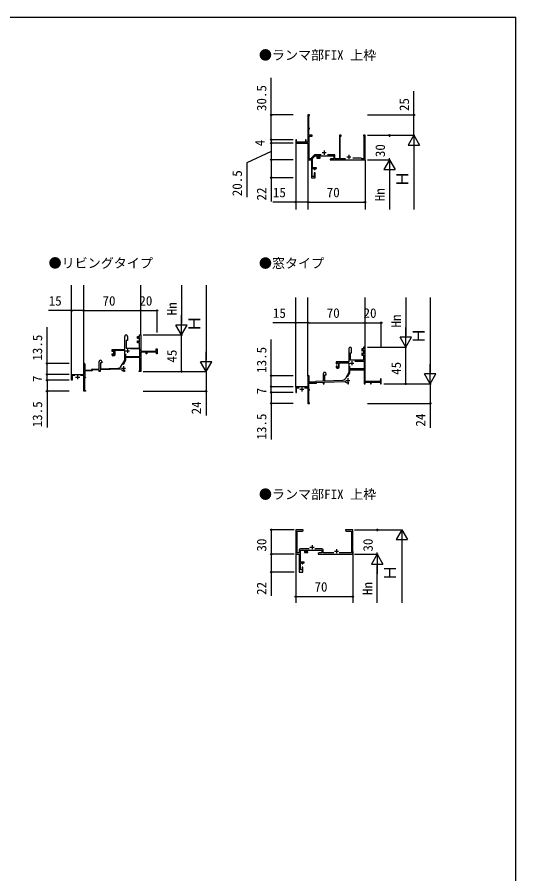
# Model space of a CAD drawing. Units: millimetres, scale not verified. Extents: x -700 to 700, y -1044 to 1038.
# Drawn here: x 88 to 700, y -55 to 996 of the extents above; entities that cross this region are included whole.
import ezdxf
from ezdxf.enums import TextEntityAlignment as Align

# ---------------------------------------------------------------- set-up
doc = ezdxf.new("R2010")
doc.units = ezdxf.units.MM
doc.header["$LTSCALE"] = 6
for name, color, linetype in [('0-1_USER1', 3, 'Continuous'), ('0-2_YKK_11', 7, 'Continuous'), ('0-3_YKK_12', 2, 'Continuous'), ('0-4_YKK_D', 6, 'Continuous'), ('0-5_YKK_ZWAK', 7, 'Continuous')]:
    doc.layers.add(name, color=color, linetype=linetype)
doc.styles.add('ＭＳ ゴシック', font='')
doc.styles.get('ＭＳ ゴシック').set_extended_font_data('MS Gothic')

msp = doc.modelspace()

# ---------------------------------------------------------------- linework, layer by layer
at = {"layer": '0-2_YKK_11'}
for p, q in [((465, 832.4), (465, 827.4)), ((462.5, 829.9), (467.5, 829.9)), ((477.1, 827.4), (468.775, 827.4)), ((492.5, 824.9), (497.5, 824.9)), ((495, 827.4), (495, 822.4)), ((223.8, 589.1), (223.8, 584.1)), ((207.2, 580.6), (205.7, 580.6)), ((221.3, 586.6), (226.3, 586.6)), ((218.8, 568), (218.8, 563)), ((496.3, 571.6), (501.3, 571.6)), ((498.8, 574.1), (498.8, 569.1)), ((216.3, 565.5), (221.3, 565.5)), ((480.7, 565.6), (482.2, 565.6)), ((160, 554.5), (165, 554.5)), ((162.5, 557), (162.5, 552)), ((491.3, 550.5), (496.3, 550.5)), ((493.8, 553), (493.8, 548)), ((435, 539.5), (440, 539.5)), ((437.5, 542), (437.5, 537)), ((450, 348.4), (450, 343.4)), ((446.65, 343.83), (435.8, 343.83)), ((447.5, 345.9), (452.5, 345.9)), ((461.93, 343.83), (453.35, 343.83)), ((477.5, 340.9), (482.5, 340.9)), ((480, 343.4), (480, 338.4))]:
    msp.add_line(p, q, dxfattribs=at)
for points in [[(461.225, 827.4), (453.162, 827.4), (449.2, 823.438), (449.2, 822.5), (446.3, 822.5), (446.3, 850.3), (450, 850.3), (450, 851.2), (446.2, 851.2), (446.2, 859.2), (447, 859.2), (447, 859.9), (446.2, 859.9), (446.2, 875.5), (447, 875.5), (447, 876.2), (445, 876.2), (445, 842.9), (443, 842.9), (443, 845.7), (442, 845.7), (442, 842.7), (431, 842.7), (431, 845.7), (430, 845.7), (430, 841.7), (445, 841.7), (445, 821.2), (449.2, 821.2), (449.2, 799.2), (453.8, 799.2), (453.8, 805.2), (452.8, 805.2), (452.8, 800.7), (450.2, 800.7), (450.2, 810.4), (452.8, 810.4), (452.8, 809.2), (453.8, 809.2), (453.8, 810.4)], [(453.8, 810.4), (455.3, 810.4), (455.3, 811.4), (450.5, 811.4), (450.5, 822.9), (453.8, 826.2), (455.7, 826.2), (455.7, 823.2), (459.9, 823.2), (459.9, 824.2), (456.7, 824.2), (456.7, 826.2), (476.9, 826.2), (476.9, 822.2), (474.594, 822.2), (474.4, 822.35), (474.206, 822.5), (473.266, 822.5), (472.4, 822), (472.4, 821.2), (515, 821.2), (515, 851.2), (513, 851.2), (513, 850.3), (513.7, 850.3), (513.7, 822.4), (510.9, 822.4), (510, 823.3), (500.124, 823.3)], [(491.225, 822.4), (484.7, 822.4), (484.7, 850.3), (485.8, 850.3), (485.8, 851.2), (483.8, 851.2), (483.8, 822.4), (478.1, 822.4), (478.1, 826.4)], [(204.7, 581.6), (204.7, 582.9), (205.5, 582.9), (205.5, 581.8), (207, 581.8), (207, 587), (205.5, 587), (205.5, 585.9), (204.7, 585.9), (204.7, 588.2), (220.2, 588.2), (220.2, 604.5)], [(223.6, 604.5), (223.6, 599.2), (222, 599.2), (222, 590.2), (238.3, 590.2), (238.3, 596.6), (236.1, 596.6), (236.1, 598.9), (236.9, 598.9), (236.9, 597.8), (238.3, 597.8), (238.3, 603), (236.9, 603), (236.9, 601.9), (236.1, 601.9), (236.1, 604.2), (238.3, 604.2), (238.3, 606.2), (240, 606.2), (240, 586.2), (258, 586.2), (259, 587.2), (259, 589.2), (260, 589.2), (260, 583.2), (259.1, 583.2), (259.1, 585.1), (247.5, 585.1), (247.5, 583.2), (246.7, 583.2), (246.7, 585.1), (240, 585.1), (240, 561.2), (238, 561.2), (238, 562.1), (238.8, 562.1), (238.8, 578.6), (221.4, 578.6), (221.4, 574.878), (218.435, 569.743)], [(221.2, 582.979), (221.2, 579.6), (238.8, 579.6), (238.8, 589.2), (227.421, 589.2)], [(495.2, 589.5), (495.2, 573.2), (479.7, 573.2), (479.7, 570.9), (480.5, 570.9), (480.5, 572), (482, 572), (482, 566.8), (480.5, 566.8), (480.5, 567.9), (479.7, 567.9), (479.7, 566.6)], [(493.435, 554.743), (496.4, 559.878), (496.4, 563.6), (513.8, 563.6), (513.8, 546.2), (515, 546.2), (515, 548.1), (521.7, 548.1), (521.7, 546.2), (522.5, 546.2), (522.5, 548.1), (534.1, 548.1), (534.1, 546.2), (535, 546.2), (535, 552.2), (534, 552.2), (534, 550.2), (533, 549.2), (515, 549.2), (515, 591.2), (513.3, 591.2), (513.3, 589.2), (511.1, 589.2), (511.1, 586.9), (511.9, 586.9), (511.9, 588), (513.3, 588), (513.3, 582.8), (511.9, 582.8), (511.9, 583.9), (511.1, 583.9), (511.1, 581.6), (513.3, 581.6), (513.3, 575.2), (497, 575.2), (497, 584.2), (498.6, 584.2), (498.6, 589.5)], [(215.946, 567.832), (220.2, 575.2), (220.2, 587), (208.2, 587), (208.2, 581.6)], [(159.118, 556.5), (156, 556.5), (156, 550.7), (155, 550.7), (155, 557.7), (170, 557.7), (170, 570.5)], [(171.4, 570.5), (171.4, 563.2), (179.027, 563.2), (179.321, 563.439)], [(180.265, 564.234), (188.8, 564.532), (188.8, 573.5)], [(192.2, 573.5), (192.2, 572.2), (190.5, 572.2), (190.5, 564.591), (211.79, 565.335)], [(483.2, 566.6), (483.2, 572), (495.2, 572), (495.2, 560.2), (490.946, 552.832)], [(502.421, 574.2), (513.8, 574.2), (513.8, 564.6), (496.2, 564.6), (496.2, 567.979)], [(215.103, 564.25), (190, 563.373), (190, 561.2), (188.8, 561.2), (188.8, 563.331), (180.5, 563.041), (180.5, 562), (171.2, 562), (171.2, 554.2), (172, 554.2), (172, 553.5), (171, 553.5), (171, 537.9), (172, 537.9), (172, 537.2), (170, 537.2), (170, 556.5), (165.882, 556.5)], [(219.9, 563.306), (219.9, 561.2), (219.1, 561.2), (219.1, 562), (218.8, 562.3)], [(463.8, 558.5), (463.8, 549.532), (455.265, 549.234)], [(486.79, 550.335), (465.5, 549.591), (465.5, 557.2), (467.2, 557.2), (467.2, 558.5)], [(445, 555.5), (445, 542.7), (430, 542.7), (430, 535.7), (431, 535.7), (431, 541.5), (434.118, 541.5)], [(440.882, 541.5), (445, 541.5), (445, 522.2), (447, 522.2), (447, 522.9), (446, 522.9), (446, 538.5), (447, 538.5), (447, 539.2), (446.2, 539.2), (446.2, 547), (455.5, 547), (455.5, 548.041), (463.8, 548.331), (463.8, 546.2), (465, 546.2), (465, 548.373), (490.103, 549.25)], [(454.321, 548.439), (454.027, 548.2), (446.4, 548.2), (446.4, 555.5)], [(493.8, 547.3), (494.1, 547), (494.1, 546.2), (494.9, 546.2), (494.9, 548.306)], [(434.2, 342.23), (434.2, 338.83), (431.63, 338.83), (431.63, 365.57), (437.909, 365.57), (439, 366.2), (439, 367.2), (430, 367.2), (430, 337.2), (434.2, 337.2), (434.2, 315.2), (438.8, 315.2), (438.8, 321.2), (437.8, 321.2), (437.8, 317.9), (435.83, 317.9), (435.83, 326.4), (437.8, 326.4), (437.8, 325.2), (438.8, 325.2), (438.8, 326.4), (440.3, 326.4), (440.3, 327.4), (435.83, 327.4), (435.83, 342.2), (440.7, 342.2), (440.7, 339.2), (444.9, 339.2), (444.9, 340.2), (441.7, 340.2), (441.7, 342.2), (461.9, 342.2), (461.9, 338.83), (458.838, 338.83), (457.4, 338), (457.4, 337.2), (500, 337.2), (500, 367.2), (496.458, 367.2), (496.275, 367.08)], [(496.275, 367.08), (495.725, 367.08), (495.542, 367.2), (495.458, 367.2), (495.275, 367.08), (494.725, 367.08), (494.542, 367.2), (491, 367.2), (491, 366.2), (492.091, 365.57), (498.37, 365.57), (498.37, 338.83), (483.35, 338.83)], [(476.65, 338.83), (463.53, 338.83), (463.53, 342.23)]]:
    msp.add_lwpolyline(points, dxfattribs=at)
for centre, radius, start, end in [((477.1, 826.4), 1, 0.00001, 89.99999), ((221.9, 604.5), 1.7, 359.99999, 180.00001), ((496.9, 589.5), 1.7, 359.99999, 180.00001), ((205.7, 581.6), 1, 180.00001, 269.99999), ((207.2, 581.6), 1, 270.00001, 359.99999), ((170.7, 570.5), 0.7, 359.99999, 180.00001), ((190.5, 573.5), 1.7, 359.99999, 180.00001), ((211.616, 570.332), 5, 271.99999, 330), ((180.3, 563.234), 1, 91.99999, 168.20705), ((215.145, 563.05), 1.2, 33.83176, 91.99998), ((218.8, 565.5), 3.2, 213.83176, 270.00001), ((465.5, 558.5), 1.7, 359.99999, 180.00001), ((480.7, 566.6), 1, 180.00001, 269.99999), ((482.2, 566.6), 1, 270.00001, 359.99999), ((445.7, 555.5), 0.7, 359.99999, 180.00001), ((455.3, 548.234), 1, 91.99999, 168.20705), ((486.616, 555.332), 5, 271.99999, 330), ((490.145, 548.05), 1.2, 33.83176, 91.99998), ((493.8, 550.5), 3.2, 213.83176, 270.00001), ((435.8, 342.23), 1.6, 90.00001, 179.99999), ((461.93, 342.23), 1.6, 0.00001, 89.99999)]:
    msp.add_arc(centre, radius, start, end, dxfattribs=at)
at = {"layer": '0-3_YKK_12'}
for p, q in [((430, 841.5), (430, 760.199)), ((445, 821.2), (445, 760.199)), ((515, 821.2), (515, 760.199)), ((155, 557.2), (155, 667.201)), ((170, 570.5), (170, 667.201)), ((240, 606.2), (240, 667.201)), ((430, 542.2), (430, 652.201)), ((445, 555.5), (445, 652.201)), ((515, 591.2), (515, 652.201)), ((430, 340.574), (430, 277.7)), ((500, 340.574), (500, 277.7))]:
    msp.add_line(p, q, dxfattribs=at)
at = {"layer": '0-4_YKK_D'}
for p, q in [((427, 876.2), (399, 876.2)), ((518, 876.2), (576, 876.2)), ((427, 845.7), (399, 845.7)), ((427, 845.7), (399, 845.7)), ((427, 841.7), (399, 841.7)), ((427, 841.7), (399, 841.7)), ((400, 845.7), (400, 849.1)), ((400, 845.7), (400, 841.7)), ((400, 841.7), (400, 838.3)), ((400, 841.7), (400, 821.2)), ((518, 851.2), (576, 851.2)), ((518, 851.2), (546, 851.2)), ((518, 851.2), (576, 851.2)), ((545, 851.2), (545, 849.336)), ((575, 851.2), (568, 839.076)), ((575, 851.2), (582, 839.076)), ((575, 851.2), (575, 826.951)), ((568, 839.076), (582, 839.076)), ((575, 837.2), (575, 760.199)), ((427, 821.2), (399, 821.2)), ((427, 821.2), (399, 821.2)), ((518, 821.2), (546, 821.2)), ((518, 821.2), (546, 821.2)), ((545, 821.2), (538, 809.076)), ((545, 821.2), (545, 823.064)), ((545, 821.2), (552, 809.076)), ((545, 821.2), (545, 796.951)), ((427, 799.2), (399, 799.2)), ((538, 809.076), (552, 809.076)), ((545, 807.2), (545, 760.199)), ((430, 794.138), (430, 768.2)), ((445, 794.138), (445, 768.2)), ((445, 794.138), (445, 768.2)), ((515, 794.138), (515, 768.2)), ((445, 769.2), (515, 769.2)), ((290, 667.201), (290, 620.2)), ((320, 667.201), (320, 575.2)), ((565, 652.201), (565, 605.2)), ((595, 652.201), (595, 560.2)), ((155, 609.2), (155, 637.2)), ((170, 609.2), (170, 637.2)), ((170, 609.2), (170, 637.2)), ((170, 636.2), (240, 636.2)), ((240, 609.2), (240, 637.2)), ((240, 609.2), (240, 637.2)), ((240, 636.2), (260, 636.2)), ((260, 609.2), (260, 637.2)), ((290, 606.2), (290, 630.449)), ((430, 592.2), (430, 622.2)), ((445, 592.2), (445, 622.2)), ((445, 592.2), (445, 622.2)), ((445, 621.2), (515, 621.2)), ((515, 592.2), (515, 622.2)), ((515, 592.2), (515, 622.2)), ((515, 621.2), (535, 621.2)), ((535, 592.2), (535, 622.2)), ((290, 606.2), (283, 618.324)), ((297, 618.324), (283, 618.324)), ((290, 606.2), (297, 618.324)), ((565, 591.2), (565, 615.449)), ((243, 606.2), (291, 606.2)), ((243, 606.2), (291, 606.2)), ((290, 561.2), (290, 606.2)), ((565, 591.2), (558, 603.324)), ((572, 603.324), (558, 603.324)), ((565, 591.2), (572, 603.324)), ((518, 591.2), (566, 591.2)), ((518, 591.2), (566, 591.2)), ((565, 546.2), (565, 591.2)), ((320, 561.2), (320, 585.449)), ((152, 571.2), (124, 571.2)), ((320, 561.2), (313, 573.324)), ((327, 573.324), (313, 573.324)), ((320, 561.2), (327, 573.324)), ((595, 546.2), (595, 570.449)), ((152, 557.7), (124, 557.7)), ((152, 557.7), (124, 557.7)), ((125, 550.7), (125, 557.7)), ((243, 561.2), (321, 561.2)), ((243, 561.2), (291, 561.2)), ((243, 561.2), (321, 561.2)), ((595, 546.2), (588, 558.324)), ((602, 558.324), (588, 558.324)), ((595, 546.2), (602, 558.324)), ((152, 550.7), (124, 550.7)), ((152, 550.7), (124, 550.7)), ((427, 556.2), (399, 556.2)), ((152, 537.2), (124, 537.2)), ((243, 537.2), (321, 537.2)), ((427, 542.7), (399, 542.7)), ((427, 542.7), (399, 542.7)), ((400, 535.7), (400, 542.7)), ((538, 546.2), (596, 546.2)), ((538, 546.2), (566, 546.2)), ((538, 546.2), (596, 546.2)), ((427, 535.7), (399, 535.7)), ((427, 535.7), (399, 535.7)), ((427, 522.2), (399, 522.2)), ((518, 522.2), (596, 522.2)), ((428, 367.2), (399, 367.2)), ((400, 367.2), (400, 337.2)), ((502, 367.2), (531, 367.2)), ((502, 367.2), (561, 367.2)), ((530, 367.2), (530, 365.336)), ((560, 367.2), (553, 355.076)), ((560, 367.2), (567, 355.076)), ((560, 367.2), (560, 342.951)), ((553, 355.076), (567, 355.076)), ((560, 353.2), (560, 277.7)), ((428, 337.2), (399, 337.2)), ((428, 337.2), (399, 337.2)), ((502, 337.2), (531, 337.2)), ((502, 337.2), (531, 337.2)), ((530, 337.2), (523, 325.076)), ((530, 337.2), (530, 339.064)), ((530, 337.2), (537, 325.076)), ((530, 337.2), (530, 312.951)), ((523, 325.076), (537, 325.076)), ((530, 277.7), (530, 323.2)), ((428, 315.2), (399, 315.2)), ((430, 308.636), (430, 284.2)), ((500, 308.636), (500, 284.2)), ((430, 285.2), (500, 285.2))]:
    msp.add_line(p, q, dxfattribs=at)
for points in [[(400, 845.7), (400, 876.2), (400, 921.873)], [(575, 851.2), (575, 876.2), (575, 905.509)], [(400, 831.45), (370, 817.388), (370, 775.115)], [(400, 821.2), (400, 799.2), (400, 769.891)], [(445, 769.2), (430, 769.2), (401.964, 769.2)], [(170, 636.2), (155, 636.2), (126.964, 636.2)], [(445, 621.2), (430, 621.2), (401.964, 621.2)], [(125, 557.7), (125, 571.2), (125, 615.6)], [(400, 542.7), (400, 556.2), (400, 600.6)], [(320, 561.2), (320, 537.2), (320, 507.436)], [(125, 550.7), (125, 537.2), (125, 492.8)], [(595, 546.2), (595, 522.2), (595, 492.436)], [(400, 535.7), (400, 522.2), (400, 477.8)], [(400, 337.2), (400, 315.2), (400, 285.891)]]:
    msp.add_lwpolyline(points, dxfattribs=at)
for centre in [(400, 876.2), (575, 876.2), (545, 851.2), (400, 845.7), (400, 845.7), (400, 841.7), (400, 841.7), (400, 821.2), (400, 821.2), (400, 799.2), (430, 769.2), (445, 769.2), (445, 769.2), (515, 769.2), (155, 636.2), (170, 636.2), (170, 636.2), (240, 636.2), (240, 636.2), (260, 636.2), (430, 621.2), (445, 621.2), (445, 621.2), (515, 621.2), (515, 621.2), (535, 621.2), (125, 571.2), (125, 557.7), (125, 557.7), (290, 561.2), (125, 550.7), (125, 550.7), (400, 556.2), (565, 546.2), (125, 537.2), (320, 537.2), (400, 542.7), (400, 542.7), (400, 535.7), (400, 535.7), (400, 522.2), (595, 522.2), (400, 367.2), (530, 367.2), (400, 337.2), (400, 337.2), (400, 315.2), (430, 285.2), (500, 285.2)]:
    msp.add_circle(centre, 0.85, dxfattribs=at)
at = {"layer": '0-5_YKK_ZWAK'}
msp.add_line((-700, 996.2), (700, 996.2), dxfattribs=at)
msp.add_lwpolyline([(-700, -1043.8), (700, -1043.8), (700, 996.2)], dxfattribs=at)

# ---------------------------------------------------------------- texts
at = {"layer": '0-1_USER1', "style": 'ＭＳ ゴシック'}
for s, p in [('●ランマ部FIX 上枠', (384.818, 940.291)), ('●リビングタイプ', (126.818, 685.018)), ('●窓タイプ', (384.818, 684.836)), ('●ランマ部FIX 上枠', (384.818, 401.291))]:
    msp.add_text(s, height=11.73, dxfattribs=at).set_placement(p, align=Align.BOTTOM_LEFT)
at = {"layer": '0-4_YKK_D', "style": 'ＭＳ ゴシック'}
for s, height, p in [('30.5', 11.73, (397.5, 880.918)), ('25', 11.73, (572.5, 880.918)), ('4', 11.73, (395.25, 837.836)), ('30', 11.73, (543, 824.382)), ('20.5', 11.73, (367.5, 776.434)), ('Ｈ', 14.66, (572.5, 787.563)), ('22', 11.73, (397.5, 771.209)), ('Hn', 11.73, (542.5, 770.291)), ('Hn', 11.73, (287.5, 630.291)), ('Ｈ', 14.66, (317.5, 610.064)), ('Hn', 11.73, (562.5, 615.291)), ('Ｈ', 14.66, (592.5, 595.064)), ('13.5', 11.73, (122.5, 574.645)), ('13.5', 11.73, (397.5, 559.645)), ('45', 11.73, (287.5, 572.245)), ('45', 11.73, (562.5, 557.245)), ('7', 11.73, (122.5, 548.336)), ('7', 11.73, (397.5, 533.336)), ('13.5', 11.73, (122.5, 492.845)), ('24', 11.73, (317.5, 508.755)), ('13.5', 11.73, (397.5, 477.845)), ('24', 11.73, (592.5, 493.755)), ('30', 11.73, (397.5, 340.382)), ('30', 11.73, (528, 340.382)), ('Ｈ', 14.66, (557.5, 304.314)), ('22', 11.73, (397.5, 287.209)), ('Hn', 11.73, (527.5, 287.041))]:
    msp.add_text(s, height=height, rotation=90, dxfattribs=at).set_placement(p, align=Align.BOTTOM_LEFT)
for s, p in [('15', (402.009, 771.7)), ('70', (468, 771.7)), ('15', (127.009, 638.7)), ('70', (193, 638.7)), ('20', (238.182, 638.7)), ('15', (402.009, 623.7)), ('70', (468, 623.7)), ('20', (513.182, 623.7)), ('70', (453, 287.7))]:
    msp.add_text(s, height=11.73, dxfattribs=at).set_placement(p, align=Align.BOTTOM_LEFT)

doc.saveas('drawing.dxf')
